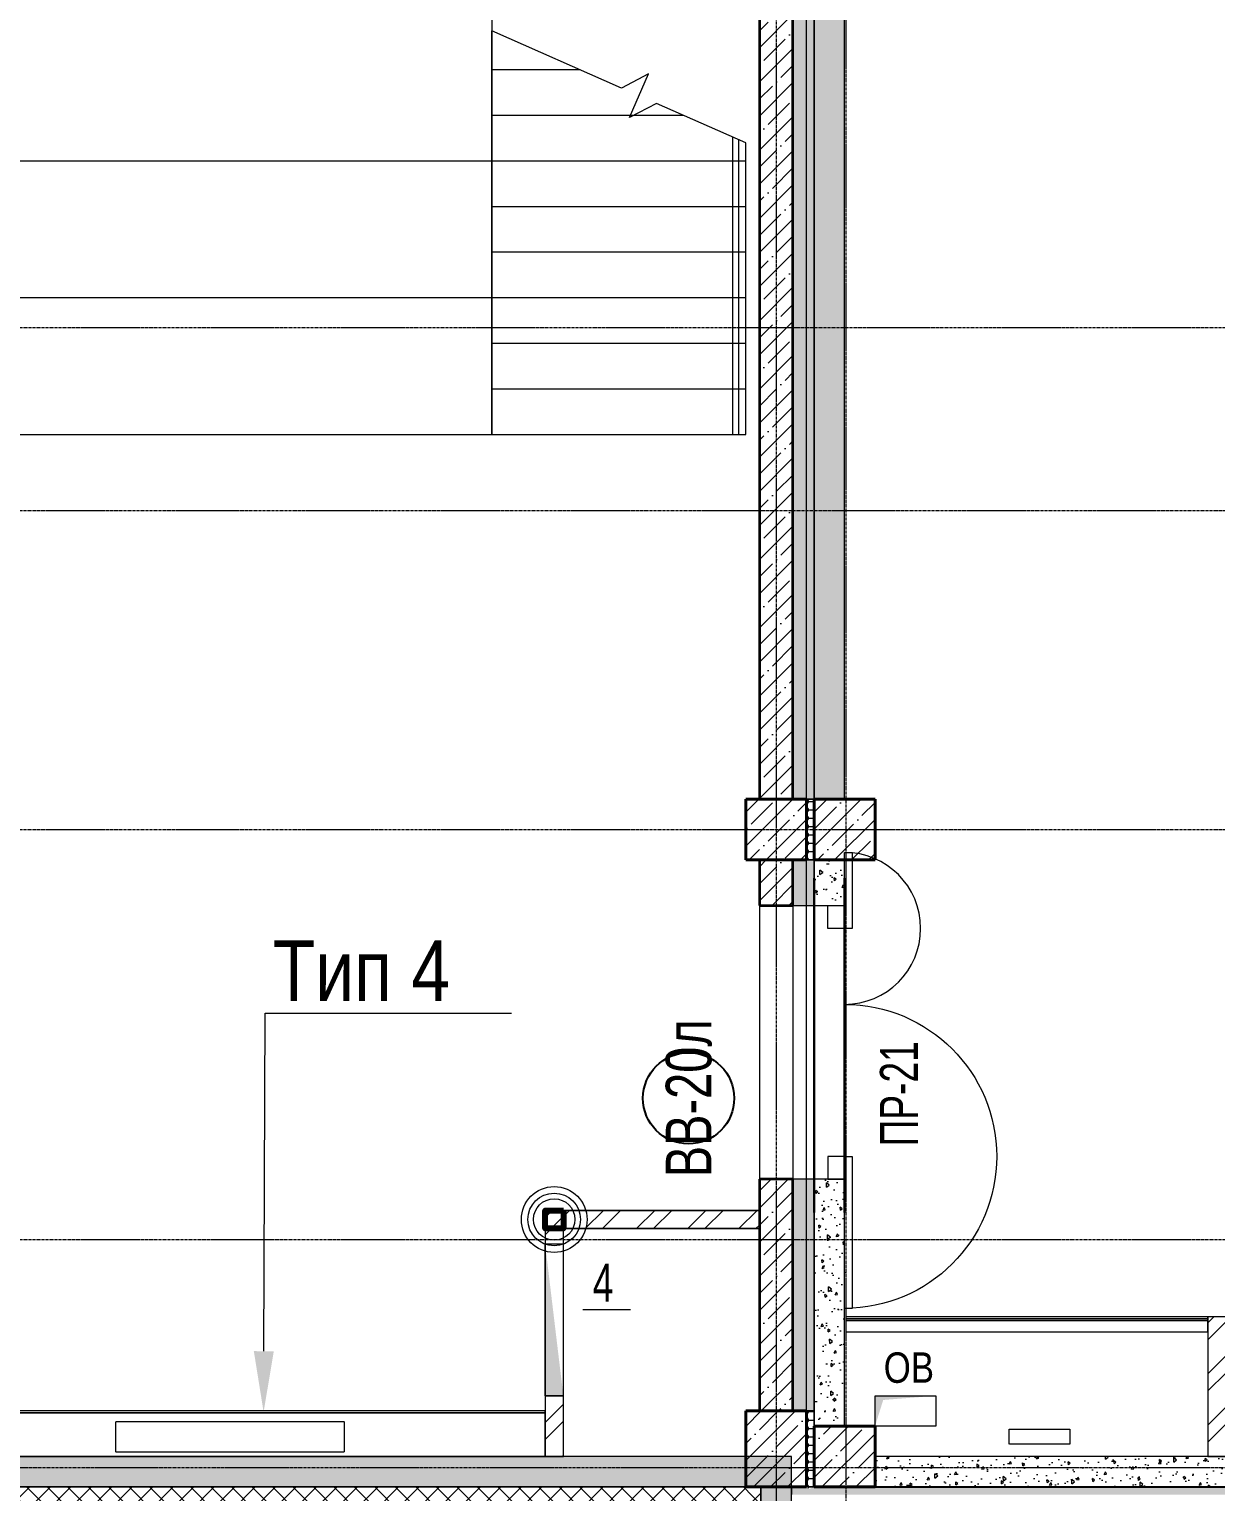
# Model space of a CAD drawing. Header units: millimetres. Extents: x -231292 to 573618, y -153144 to 564035.
# Drawn here: x 49570 to 57375, y 81773 to 91395 of the extents above; entities that cross this region are included whole.
import ezdxf
from ezdxf import colors
from ezdxf.entities.mleader import LeaderData, LeaderLine
from ezdxf.enums import TextEntityAlignment as Align
from ezdxf.math import Vec2, Vec3

# ---------------------------------------------------------------- set-up
doc = ezdxf.new("R2010")
doc.units = ezdxf.units.MM
doc.linetypes.add('CENTER2', pattern=[28.575, 19.05, -3.175, 3.175, -3.175])
doc.linetypes.add('HIDDEN2', pattern=[4.7625, 3.175, -1.5875])
doc.layers.get('0').update_dxf_attribs({"color": 250})
doc.layers.get('Defpoints').update_dxf_attribs({"color": 250})
for name, color, linetype, lineweight in [('A-Wall-Open', 250, 'Continuous', 5), ('АР_Витраж марка', 250, 'Continuous', 9), ('АР_Двери_витраж', 250, 'Continuous', 9), ('АР_Колонны', 250, 'Continuous', 35), ('АР_Отв. марка', 250, 'Continuous', 9), ('АР_Отопительные приборы', 250, 'HIDDEN2', 0), ('АР_Стены ЖБ', 250, 'Continuous', 35), ('АР_Стены кирпич', 250, 'Continuous', 20), ('АР_Стены ПЕНОблок', 250, 'Continuous', 20), ('АР_Стены_дефшов', 250, 'Continuous', 0), ('АР_Утеплитель', 250, 'Continuous', 0), ('АР_Ф_ЛК', 250, 'Continuous', 5), ('АР_Штриховка', 250, 'Continuous', 0), ('Зашивка радиаторов тип 4 (акустик панели_мет.экран с перфор)', 250, 'Continuous', 0), ('Зашивки ГКЛ на всю высоту', 250, 'Continuous', 0), ('КМ_Фахверки', 250, 'Continuous', 80), ('ЛК_Открытая', 250, 'Continuous', 5), ('ОВ_Отверстия', 250, 'Continuous', 5), ('ОВ_Отопление', 250, 'Continuous', 0), ('Размеры зашивки ГКЛ', 250, 'Continuous', 0), ('РД_Оси_100', 250, 'Continuous', 0)]:
    doc.layers.add(name, color=color, linetype=linetype, lineweight=lineweight)
for name, color, linetype, lineweight, plot in [('АР_Делит', 250, 'Continuous', 0, False), ('РД_Проем', 250, 'Continuous', 0, False), ('РД_проем_инж перемыч_подсчет', 250, 'Continuous', 30, False)]:
    doc.layers.add(name, color=color, linetype=linetype, lineweight=lineweight, plot=plot)
doc.layers.add('РД_Витраж_вн', color=250, linetype='Continuous')
doc.layers.add('РД_Перемычка инж проемов', color=250, linetype='Continuous')
doc.styles.add('Arial0', font='arial.ttf')
doc.styles.add('Arial_09', font='ARIALN.TTF', dxfattribs={"width": 0.9})
doc.styles.add('style1', font='ARIALN.TTF')
doc.styles.add('ккк', font='isocpeur.ttf', dxfattribs={"width": 0.85, "oblique": 15})
pattern_1 = [(45, (8883.4, 13229.69), (-112.2532, 112.2532), []), (45, (8995.66, 13229.69), (-112.2532, 112.2532), [198.4375, -39.6875, 0, -39.6875])]
pattern_2 = [(45, (8883.4, 13229.69), (-168.3798, 168.3798), []), (45, (8995.66, 13229.69), (-168.3798, 168.3798), [])]
pattern_3 = [(360, (8883.403, 13229.686), (47.625, 27.4963065), [31.75, -63.5]), (120, (8883.403, 13229.686), (-47.625, 27.496307), [31.75, -63.5]), (60, (8883.403, 13229.686), (1e-07, 54.992613), [-63.5, 31.75])]

# ---------------------------------------------------------------- blocks, each defined once
blk = doc.blocks.new('СОШ_2200_АР_ОСИ_М100_28.05.24')
at = {"layer": 'РД_Оси_100', "linetype": 'CENTER2'}
for p, q in [((119910, 76200), (-5954.958, 76200)), ((-5954.958, 75000), (119910, 75000)), ((-5954.958, 72900), (95715.503, 72900))]:
    blk.add_line(p, q, dxfattribs=at)
for points in [[(45530, 139938.679), (45600, 139538.679), (45600, -6163.457)], [(46060, -6163.105), (46060, 139538.679), (46130, 139938.679)], [(119910, 70200), (-5954.958, 70200)], [(95715.503, 68700), (-5454.958, 68700), (-5954.958, 68850)]]:
    blk.add_lwpolyline(points, dxfattribs=at)
blk = doc.blocks.new('ЛК_открытая 1 эт 1500')
at = {"layer": 'АР_Ф_ЛК', "color": 5, "lineweight": 0}
for p, q in [((-920, 0), (-920, 2654.3)), ((-920, 2400), (-343.1, 2400)), ((-920, 2100), (337.5, 2100)), ((665, 0), (665, 1955.7)), ((705, 0), (705, 1938)), ((750, 0), (750, 1918.2)), ((-920, 1800), (750, 1800)), ((-920, 1500), (750, 1500)), ((-920, 1200), (750, 1200)), ((-920, 900), (750, 900)), ((-920, 600), (750, 600)), ((-920, 300), (750, 300)), ((-920, 0), (750, 0))]:
    blk.add_line(p, q, dxfattribs=at)
blk.add_lwpolyline([(750, 1918.2), (161.9, 2177.4), (-15.5, 2084.9), (110.5, 2370.8), (-66.9, 2278.2), (-920, 2654.3)], dxfattribs=at)
at = {"layer": 'АР_Ф_ЛК', "lineweight": 0}
blk.add_lwpolyline([(-85, 2070.6, 0, 150, 0), (-85, 1604.4, 0, 0, 0), (-85, 0, 0, 0, 0)], format="xyseb", dxfattribs=at)
blk = doc.blocks.new('otv')
at = {"linetype": 'Continuous'}
blk.add_lwpolyline([(0, -1), (0, 0), (1, 0), (1, -1)], close=True, dxfattribs=at)
blk.add_solid([(0, -1), (0, 0), (0.135, -0.137), (1, 0)], dxfattribs=at)
blk = doc.blocks.new('Ф_крпич 120')
at = {"layer": 'АР_Делит', "color": 1}
for radius in [216.3, 173, 136.2]:
    blk.add_circle((60, -60), radius, dxfattribs=at)
at = {"layer": 'КМ_Фахверки'}
blk.add_lwpolyline([(0, 0), (120, 0), (120, -120), (0, -120)], close=True, dxfattribs=at)
at = {"layer": 'КМ_Фахверки', "lineweight": 5}
blk.add_lwpolyline([(6, -6), (114, -6), (114, -114), (6, -114)], close=True, dxfattribs=at)
blk = doc.blocks.new('MOK-МаркаПроема инж.')
blk.add_line((-1.328, -1.754), (1.802, -1.754))
at = {"color": 0, "style": 'Arial0', "width": 0.7}
blk.add_attdef('АР-ПРОЕМ:Коробка', text='', height=2.5, dxfattribs=at).set_placement((0, 0), align=Align.MIDDLE)
blk = doc.blocks.new('МаркаВитража1')
at = {"layer": 'Defpoints'}
blk.add_circle((0, 0), 3, dxfattribs=at)
at = {"color": 0, "linetype": 'ByBlock', "lineweight": -2, "style": 'Arial_09', "width": 0.9}
blk.add_attdef('АР-ОКНО:НАИМЕНОВАНИЕ', text='', height=3, dxfattribs=at).set_placement((0, 0), align=Align.MIDDLE)
blk = doc.blocks.new('MOK-МаркаПеремычки')
at = {"color": 0, "style": 'ккк', "oblique": 15, "width": 0.85}
blk.add_attdef('АР-ПРОЕМ:ПЕРЕМЫЧКА', text='', height=2.5, dxfattribs=at).set_placement((0, 0), align=Align.MIDDLE)

msp = doc.modelspace()

# ---------------------------------------------------------------- hatches: boundary and pattern name
at = {"layer": 'АР_Штриховка', "linetype": 'Continuous', "lineweight": 5}
h = msp.add_hatch(dxfattribs=at)
h.set_pattern_fill('ANSI35', color=256, scale=25, angle=-360, style=0)
h.set_pattern_definition([(45, (8883.4, 13229.69), (-112.2532, 112.2532), []), (45, (8995.66, 13229.69), (-112.2532, 112.2532), [198.4375, -39.6875, 0, -39.6875])])
h.paths.add_polyline_path([(54593.403, 91929.686), (54373.403, 91929.686), (54373.403, 86329.686), (54593.403, 86329.686)], flags=0)
at = {"layer": 'АР_Штриховка', "linetype": 'Continuous', "lineweight": 0}
h = msp.add_hatch(dxfattribs=at)
h.set_pattern_fill('HONEY', color=256, scale=10, angle=-360, style=0)
h.set_pattern_definition(pattern_3)
h.paths.add_polyline_path([(54733.403, 91929.686), (54593.403, 91929.686), (54593.403, 86329.686), (54733.403, 86329.686)], flags=0)
h = msp.add_hatch(dxfattribs=at)
h.set_pattern_fill('AR-CONC', color=256, angle=-315, style=0)
h.set_pattern_definition([(95, (8883.4, 13229.69), (140.09465, 117.55338), [19.05, -209.55]), (40, (8883.4, 13229.69), (-160.01845, 110.17673), [15.24, -167.6406]), (145.45144, (8895.08, 13239.48), (-19.9238, 227.7301), [16.19, -178.09024]), (91.1842, (8847.48, 13265.6), (221.41024, 161.9534), [28.575, -314.325]), (141.63556, (8865.93, 13279.1), (-7.0866, 342.8268), [24.285, -267.1356]), (36.18415, (8847.48, 13265.6), (-7.0866, 342.8268), [22.86, -251.4597]), (66, (8874.42, 13274.59), (179.51998, 34.89515), [19.05, -209.55]), (11, (8874.42, 13274.59), (-86.53993, 173.9412), [15.24, -167.64]), (116.45145, (8889.38, 13277.5), (92.98005, 208.83634), [16.19, -178.08994]), (82.5, (8883.4, 13229.686), (-57.60547, 61.973414), [0, -165.608, 0, -170.18, 0, -168.275]), (52.5, (8883.4, 13229.69), (-23.58973, 118.087), [0, -97.028, 0, -161.798, 0, -64.135]), (12.5, (8843.35, 13189.634), (99.927863, 91.826196), [0, -63.5, 0, -198.12, 0, -262.89]), (2.5, (8825.39, 13171.67), (86.7639, 122.7224), [0, -82.55, 0, -131.572, 0, -186.69])])
h.paths.add_polyline_path([(54933.628, 91929.691), (54733.628, 91929.686), (54733.759, 86329.686), (54933.759, 86329.691)], flags=0)
at = {"layer": 'АР_Штриховка', "linetype": 'Continuous', "lineweight": 5}
h = msp.add_hatch(dxfattribs=at)
h.set_pattern_fill('ANSI35', color=256, scale=25, style=0)
h.set_pattern_definition(pattern_1)
h.paths.add_polyline_path([(54283.403, 85929.686), (54683.403, 85929.686), (54683.403, 86329.686), (54283.403, 86329.686)], flags=0)
at = {"layer": 'АР_Штриховка', "linetype": 'Continuous', "lineweight": 0}
h = msp.add_hatch(dxfattribs=at)
h.set_pattern_fill('HONEY', color=256, scale=10, angle=-360, style=0)
h.set_pattern_definition(pattern_3)
h.paths.add_polyline_path([(54733.403, 86329.686), (54683.403, 86329.686), (54683.403, 85929.686), (54733.403, 85929.686)], flags=0)
at = {"layer": 'АР_Штриховка', "linetype": 'Continuous', "lineweight": 5}
h = msp.add_hatch(dxfattribs=at)
h.set_pattern_fill('ANSI35', color=256, scale=25, style=0)
h.set_pattern_definition(pattern_1)
h.paths.add_polyline_path([(54733.553, 85929.686), (55133.553, 85929.686), (55133.553, 86329.686), (54733.553, 86329.686)], flags=0)
h = msp.add_hatch(dxfattribs=at)
h.set_pattern_fill('ANSI35', color=256, scale=25, angle=-360, style=0)
h.set_pattern_definition(pattern_1)
h.paths.add_polyline_path([(54593.403, 85929.686), (54373.403, 85929.686), (54373.403, 85629.686), (54593.403, 85629.686)], flags=0)
h.paths.add_polyline_path([(54593.403, 83829.686), (54373.403, 83829.686), (54373.403, 82304.686), (54593.403, 82304.686)], flags=0)
at = {"layer": 'АР_Штриховка', "linetype": 'Continuous', "lineweight": 0}
h = msp.add_hatch(dxfattribs=at)
h.set_pattern_fill('HONEY', color=256, scale=10, angle=-360, style=0)
h.set_pattern_definition(pattern_3)
h.paths.add_polyline_path([(54733.403, 85929.686), (54593.403, 85929.686), (54593.403, 85629.681), (54733.403, 85629.681)], flags=0)
h.paths.add_polyline_path([(54733.403, 83829.678), (54593.403, 83829.678), (54593.403, 82304.686), (54733.403, 82304.686)], flags=0)
h = msp.add_hatch(dxfattribs=at)
h.set_pattern_fill('AR-CONC', color=256, angle=-315, style=0)
h.set_pattern_definition([(95, (8883.4, 13229.69), (140.09465, 117.55338), [19.05, -209.55]), (40, (8883.4, 13229.69), (-160.01845, 110.17673), [15.24, -167.6406]), (145.45144, (8895.08, 13239.48), (-19.9238, 227.7301), [16.19, -178.09024]), (91.1842, (8847.48, 13265.6), (221.41024, 161.9534), [28.575, -314.325]), (141.63556, (8865.93, 13279.1), (-7.0866, 342.8268), [24.285, -267.1356]), (36.18415, (8847.48, 13265.6), (-7.0866, 342.8268), [22.86, -251.4597]), (66, (8874.42, 13274.59), (179.51998, 34.89515), [19.05, -209.55]), (11, (8874.42, 13274.59), (-86.53993, 173.9412), [15.24, -167.64]), (116.45145, (8889.38, 13277.5), (92.98005, 208.83634), [16.19, -178.08994]), (82.5, (8883.4, 13229.686), (-57.60547, 61.973414), [0, -165.608, 0, -170.18, 0, -168.275]), (52.5, (8883.4, 13229.69), (-23.58973, 118.087), [0, -97.028, 0, -161.798, 0, -64.135]), (12.5, (8843.35, 13189.634), (99.927863, 91.826196), [0, -63.5, 0, -198.12, 0, -262.89]), (2.5, (8825.39, 13171.67), (86.7639, 122.7224), [0, -82.55, 0, -131.572, 0, -186.69])])
h.paths.add_polyline_path([(54933.628, 85929.694), (54733.628, 85929.686), (54733.64, 85629.688), (54933.64, 85629.696)], flags=0)
h.paths.add_polyline_path([(54933.712, 83829.686), (54733.712, 83829.678), (54733.778, 82204.687), (54933.778, 82204.695)], flags=0)
h = msp.add_hatch(dxfattribs=at)
h.set_pattern_fill('ANSI32', color=256, scale=25, style=0)
h.set_pattern_definition([(45, (8883.4, 13229.69), (-168.3798, 168.3798), []), (45, (8995.66, 13229.69), (-168.3798, 168.3798), [])])
h.paths.add_polyline_path([(52963.403, 82004.69), (53083.403, 82004.69), (53083.403, 82404.686), (52963.403, 82404.686)], flags=0)
h.paths.add_polyline_path([(52963.403, 83404.686), (53083.403, 83404.686), (53083.403, 83504.686), (52963.403, 83624.686)], flags=0)
h = msp.add_hatch(dxfattribs=at)
h.set_pattern_fill('ANSI32', color=256, scale=25, style=0)
h.set_pattern_definition(pattern_2)
h.paths.add_polyline_path([(52963.403, 83624.686), (53083.403, 83504.686), (54373.403, 83504.686), (54373.403, 83624.686)], flags=0)
h = msp.add_hatch(dxfattribs=at)
h.set_pattern_fill('ANSI32', color=256, scale=25, style=0)
h.set_pattern_definition([(45, (8883.4, 13229.69), (-168.3798, 168.3798), []), (45, (8995.66, 13229.69), (-168.3798, 168.3798), [])])
h.paths.add_polyline_path([(57323.395, 82004.693), (57443.395, 82004.693), (57443.395, 82804.686), (57323.395, 82924.686)], flags=0)
h = msp.add_hatch(dxfattribs=at)
h.set_pattern_fill('ANSI32', color=256, scale=25, style=0)
h.set_pattern_definition(pattern_2)
h.paths.add_polyline_path([(57323.395, 82924.686), (57443.395, 82804.686), (58923.403, 82804.686), (59043.403, 82924.686)], flags=0)
at = {"layer": 'АР_Штриховка', "linetype": 'Continuous', "lineweight": 5}
h = msp.add_hatch(dxfattribs=at)
h.set_pattern_fill('ANSI35', color=256, scale=25, style=0)
h.set_pattern_definition(pattern_1)
h.paths.add_polyline_path([(54283.403, 81804.686), (54683.403, 81804.686), (54683.403, 82304.686), (54283.403, 82304.686)], flags=0)
at = {"layer": 'АР_Штриховка', "linetype": 'Continuous', "lineweight": 0}
h = msp.add_hatch(dxfattribs=at)
h.set_pattern_fill('HONEY', color=256, scale=10, angle=-360, style=0)
h.set_pattern_definition([(360, (8883.403, 13229.686), (47.625, 27.496306), [31.75, -63.5]), (120, (8883.403, 13229.686), (-47.625, 27.496307), [31.75, -63.5]), (60, (8883.403, 13229.686), (1e-07, 54.992613), [-63.5, 31.75])])
h.paths.add_polyline_path([(54733.403, 82304.701), (54683.403, 82304.686), (54683.555, 81804.686), (54700.225, 81792.186), (54733.555, 81804.686)], flags=0)
at = {"layer": 'АР_Штриховка', "linetype": 'Continuous', "lineweight": 5}
h = msp.add_hatch(dxfattribs=at)
h.set_pattern_fill('ANSI35', color=256, scale=25, style=0)
h.set_pattern_definition(pattern_1)
h.paths.add_polyline_path([(54733.553, 81805.167), (55133.553, 81805.167), (55133.553, 82205.167), (54733.553, 82205.167)], flags=0)
at = {"layer": 'АР_Штриховка', "linetype": 'Continuous', "lineweight": 0}
h = msp.add_hatch(dxfattribs=at)
h.set_pattern_fill('AR-CONC', color=256, style=0)
h.set_pattern_definition([(50, (8883.4, 13229.69), (182.18467, -15.93909), [19.05, -209.55]), (355, (8883.4, 13229.69), (-35.24342, 191.05685), [15.24, -167.6406]), (100.45144, (8898.58, 13228.36), (146.94125, 175.11775), [16.19, -178.09024]), (46.1842, (8883.4, 13280.49), (271.07904, -42.0423), [28.575, -314.325]), (96.63556, (8906, 13276.98), (237.4041, 247.4261), [24.285, -267.1356]), (351.18415, (8883.4, 13280.5), (237.4041, 247.4261), [22.86, -251.4597]), (21, (8908.8, 13267.79), (151.6144, -102.2652), [19.05, -209.55]), (326, (8908.8, 13267.79), (61.80203, 184.18797), [15.24, -167.64]), (71.45145, (8921.44, 13259.26), (213.41642, 81.92277), [16.19, -178.08994]), (37.5, (8883.4, 13229.686), (3.088603, 84.55504), [0, -165.608, 0, -170.18, 0, -168.275]), (7.5, (8883.4, 13229.69), (66.81966, 100.18057), [0, -97.028, 0, -161.798, 0, -64.135]), (327.5, (8826.76, 13229.686), (135.590595, -5.728744), [0, -63.5, 0, -198.12, 0, -262.89]), (317.5, (8801.36, 13229.69), (148.12918, 25.42649), [0, -82.55, 0, -131.572, 0, -186.69])])
h.paths.add_polyline_path([(54383.403, 81804.69), (54583.403, 82004.69), (35683.403, 82004.69), (35683.403, 81804.69)], flags=0)
h.paths.add_polyline_path([(33283.403, 81804.69), (33283.403, 82004.69), (32378.403, 82004.69), (32378.403, 81804.69)], flags=0)
h.paths.add_polyline_path([(29978.403, 81804.69), (29978.403, 82004.69), (28883.403, 82004.69), (29083.403, 81804.69)], flags=0)
h = msp.add_hatch(dxfattribs=at)
h.set_pattern_fill('AR-CONC', color=256, style=0)
h.set_pattern_definition([(50, (8883.4, 13229.69), (182.18467, -15.93909), [19.05, -209.55]), (355, (8883.4, 13229.69), (-35.24342, 191.05685), [15.24, -167.6406]), (100.45144, (8898.58, 13228.36), (146.94125, 175.11775), [16.19, -178.09024]), (46.1842, (8883.4, 13280.49), (271.07904, -42.0423), [28.575, -314.325]), (96.63556, (8906, 13276.98), (237.4041, 247.4261), [24.285, -267.1356]), (351.18415, (8883.4, 13280.5), (237.4041, 247.4261), [22.86, -251.4597]), (21, (8908.8, 13267.79), (151.6144, -102.2652), [19.05, -209.55]), (326, (8908.8, 13267.79), (61.80203, 184.18797), [15.24, -167.64]), (71.45144, (8921.44, 13259.26), (213.41642, 81.92277), [16.19, -178.08994]), (37.5, (8883.4, 13229.686), (3.088603, 84.55504), [0, -165.608, 0, -170.18, 0, -168.275]), (7.5, (8883.4, 13229.69), (66.81966, 100.18057), [0, -97.028, 0, -161.798, 0, -64.135]), (327.5, (8826.76, 13229.686), (135.590595, -5.728744), [0, -63.5, 0, -198.12, 0, -262.89]), (317.5, (8801.36, 13229.69), (148.12918, 25.42649), [0, -82.55, 0, -131.572, 0, -186.69])])
h.paths.add_polyline_path([(54383.403, 72429.686), (54583.403, 72429.686), (54583.403, 73229.686), (54383.403, 73229.686)], flags=0)
h.paths.add_polyline_path([(54383.403, 76529.686), (54583.403, 76529.686), (54583.403, 77429.686), (54383.403, 77429.686)], flags=0)
h.paths.add_polyline_path([(54383.403, 78629.686), (54583.403, 78629.686), (54583.403, 79529.686), (54383.403, 79529.686)], flags=0)
h.paths.add_polyline_path([(54383.403, 80729.686), (54583.403, 80729.686), (54583.403, 82004.69), (54383.403, 81804.69)], flags=0)
h = msp.add_hatch(dxfattribs=at)
h.set_pattern_fill('AR-CONC', color=256, angle=-315, style=0)
h.set_pattern_definition([(95, (8883.4, 13229.69), (140.09465, 117.55338), [19.05, -209.55]), (40, (8883.4, 13229.69), (-160.01845, 110.17673), [15.24, -167.6406]), (145.45144, (8895.08, 13239.48), (-19.9238, 227.7301), [16.19, -178.09024]), (91.1842, (8847.48, 13265.6), (221.41024, 161.9534), [28.575, -314.325]), (141.63556, (8865.93, 13279.1), (-7.0866, 342.8268), [24.285, -267.1356]), (36.18415, (8847.48, 13265.6), (-7.0866, 342.8268), [22.86, -251.4597]), (66, (8874.42, 13274.59), (179.51998, 34.89515), [19.05, -209.55]), (11, (8874.42, 13274.59), (-86.53993, 173.9412), [15.24, -167.64]), (116.45145, (8889.38, 13277.5), (92.98005, 208.83634), [16.19, -178.08994]), (82.5, (8883.4, 13229.686), (-57.60547, 61.973414), [0, -165.608, 0, -170.18, 0, -168.275]), (52.5, (8883.4, 13229.69), (-23.58973, 118.087), [0, -97.028, 0, -161.798, 0, -64.135]), (12.5, (8843.35, 13189.634), (99.927863, 91.826196), [0, -63.5, 0, -198.12, 0, -262.89]), (2.5, (8825.39, 13171.67), (86.7639, 122.7224), [0, -82.55, 0, -131.572, 0, -186.69])])
h.paths.add_polyline_path([(58643.403, 81804.691), (58643.395, 82004.691), (55133.403, 82004.54), (55133.411, 81804.54)], flags=0)
h = msp.add_hatch(dxfattribs=at)
h.set_pattern_fill('ANSI37', color=256, scale=30, style=0)
h.set_pattern_definition([(45, (8883.4, 13229.69), (-67.35192, 67.35192), []), (135, (8883.4, 13229.69), (-67.35192, -67.35192), [])])
h.paths.add_polyline_path([(54233.403, 81654.69), (54383.403, 81804.69), (35683.403, 81804.69), (35683.403, 81654.69)], flags=0)
h.paths.add_polyline_path([(33283.403, 81654.69), (33283.403, 81804.69), (32378.403, 81804.69), (32378.403, 81654.69)], flags=0)
h.paths.add_polyline_path([(29978.403, 81654.69), (29978.403, 81804.69), (29083.403, 81804.69), (29233.403, 81654.69)], flags=0)
h = msp.add_hatch(dxfattribs=at)
h.set_pattern_fill('ANSI37', color=256, scale=30, style=0)
h.set_pattern_definition([(45, (8883.4, 13229.69), (-67.35192, 67.35192), []), (135, (8883.4, 13229.69), (-67.35192, -67.35192), [])])
h.paths.add_polyline_path([(54233.403, 72429.686), (54383.403, 72429.686), (54383.403, 73229.686), (54233.403, 73229.686)], flags=0)
h.paths.add_polyline_path([(54233.403, 76529.686), (54383.403, 76529.686), (54383.403, 77429.686), (54233.403, 77429.686)], flags=0)
h.paths.add_polyline_path([(54233.403, 78629.686), (54383.403, 78629.686), (54383.403, 79529.686), (54233.403, 79529.686)], flags=0)
h.paths.add_polyline_path([(54233.403, 80729.686), (54383.403, 80729.686), (54383.403, 81804.69), (54233.403, 81654.69)], flags=0)
h = msp.add_hatch(dxfattribs=at)
h.set_pattern_fill('HONEY', color=256, scale=10, style=0)
h.set_pattern_definition([(360, (8883.403, 13229.686), (47.625, 27.4963064), [31.75, -63.5]), (120, (8883.403, 13229.686), (-47.625, 27.496307), [31.75, -63.5]), (60, (8883.403, 13229.686), (1e-07, 54.992613), [-63.5, 31.75])])
h.paths.add_polyline_path([(54583.403, 81804.686), (54583.403, 81754.686), (54683.57, 81754.686), (54700.225, 81792.186), (54683.555, 81804.686)], flags=0)
h.paths.add_polyline_path([(54733.555, 81804.686), (54700.225, 81792.186), (54683.57, 81754.686), (63343.403, 81754.686), (63343.403, 81804.686)], flags=0)
h.paths.add_polyline_path([(65223.403, 81804.686), (65223.403, 81754.686), (74683.401, 81754.686), (74683.401, 81804.686)], flags=0)
at = {"layer": 'ОВ_Отверстия', "linetype": 'Continuous', "lineweight": 5}
for points in [[(52963.403, 83404.686), (52963.403, 82404.686), (53023.403, 82904.686)], [(52963.403, 82404.686), (53083.403, 82404.686), (53023.403, 82904.686)]]:
    msp.add_hatch(color=256, dxfattribs=at).paths.add_polyline_path(points, flags=0)

# ---------------------------------------------------------------- linework, layer by layer
at = {"layer": 'A-Wall-Open', "linetype": 'Continuous', "lineweight": 5}
for p, q in [((54373.403, 85629.686), (54373.403, 83829.686)), ((54593.403, 85629.686), (54593.403, 83829.686))]:
    msp.add_line(p, q, dxfattribs=at)
at = {"layer": 'АР_Двери_витраж', "linetype": 'Continuous', "lineweight": 9}
for points in [[(54933.626, 85979.696), (54983.626, 85979.698), (54983.646, 85479.698), (54933.646, 85479.696)], [(54823.646, 85479.691), (54823.64, 85629.691), (54933.64, 85629.696), (54933.646, 85479.696)], [(54823.706, 83979.691), (54823.712, 83829.691), (54933.712, 83829.696), (54933.706, 83979.696)], [(54933.706, 83979.696), (54983.706, 83979.698), (54983.746, 82979.698), (54933.746, 82979.696)]]:
    msp.add_lwpolyline(points, close=True, dxfattribs=at)
msp.add_arc((54933.646, 85479.696), 500, 270.0023095, 90.0023095, dxfattribs=at)
at = {"layer": 'АР_Двери_витраж', "linetype": 'Continuous', "lineweight": 9, "extrusion": (0, 0, -1)}
msp.add_arc((-54933.706, 83979.696), 1000, 89.9976905, 269.9976905, dxfattribs=at)
at = {"layer": 'АР_Колонны', "linetype": 'HIDDEN2', "lineweight": 25}
for p, q in [((54283.403, 86329.686), (54683.403, 86329.686)), ((54283.403, 85929.686), (54283.403, 86329.686)), ((54683.403, 86329.686), (54683.403, 85929.686)), ((54733.553, 86329.686), (55133.553, 86329.686)), ((54733.553, 85929.686), (54733.553, 86329.686)), ((55133.553, 86329.686), (55133.553, 85929.686)), ((54683.403, 85929.686), (54283.403, 85929.686)), ((55133.553, 85929.686), (54733.553, 85929.686)), ((54283.403, 82304.686), (54683.403, 82304.686)), ((54283.403, 81804.686), (54283.403, 82304.686)), ((54683.403, 82304.686), (54683.403, 81804.686)), ((54733.553, 82205.167), (55133.553, 82205.167)), ((54733.553, 81805.167), (54733.553, 82205.167)), ((55133.553, 82205.167), (55133.553, 81805.167)), ((54683.403, 81804.686), (54283.403, 81804.686)), ((55133.553, 81805.167), (54733.553, 81805.167))]:
    msp.add_line(p, q, dxfattribs=at)
at = {"layer": 'АР_Колонны', "linetype": 'Continuous', "lineweight": 35}
for p, q in [((54283.403, 86329.686), (54683.403, 86329.686)), ((54283.403, 85929.686), (54283.403, 86329.686)), ((54683.403, 85929.686), (54683.403, 86329.686)), ((54733.553, 86329.686), (55133.553, 86329.686)), ((54733.553, 85929.686), (54733.553, 86329.686)), ((55133.553, 85929.686), (55133.553, 86329.686)), ((54283.403, 85929.686), (54683.403, 85929.686)), ((54733.553, 85929.686), (55133.553, 85929.686)), ((54283.403, 82304.686), (54683.403, 82304.686)), ((54283.403, 81804.686), (54283.403, 82304.686)), ((54683.403, 81804.686), (54683.403, 82304.686)), ((54733.553, 82205.167), (55133.553, 82205.167)), ((54733.553, 81805.167), (54733.553, 82205.167)), ((55133.553, 81805.167), (55133.553, 82205.167)), ((54283.403, 81804.686), (54683.403, 81804.686)), ((54733.553, 81805.167), (55133.553, 81805.167))]:
    msp.add_line(p, q, dxfattribs=at)
at = {"layer": 'АР_Колонны', "lineweight": 9}
msp.add_lwpolyline([(54733.627, 113829.686), (54733.779, 81804.689), (54683.555, 81804.689), (54683.403, 113829.686)], close=True, dxfattribs=at)
at = {"layer": 'АР_Отопительные приборы'}
for points in [[(50140.991, 82234.69), (51640.991, 82234.69), (51640.991, 82034.69), (50140.991, 82034.69)], [(56415.672, 82085.883), (56015.672, 82085.883), (56015.672, 82185.883), (56415.672, 82185.883)]]:
    msp.add_lwpolyline(points, close=True, dxfattribs=at)
at = {"layer": 'АР_Стены ЖБ', "linetype": 'Continuous', "lineweight": 35}
for p, q in [((54373.403, 91929.686), (54373.403, 86329.686)), ((54593.403, 86329.686), (54593.403, 91929.686)), ((54373.403, 86329.686), (54593.403, 86329.686)), ((54593.403, 85929.686), (54373.403, 85929.686)), ((54373.403, 85929.686), (54373.403, 85629.686)), ((54593.403, 85629.686), (54593.403, 85929.686)), ((54373.403, 85629.686), (54593.403, 85629.686)), ((54593.403, 83829.686), (54373.403, 83829.686)), ((54373.403, 83829.686), (54373.403, 82304.686)), ((54593.403, 82304.686), (54593.403, 83829.686)), ((54373.403, 82304.686), (54593.403, 82304.686))]:
    msp.add_line(p, q, dxfattribs=at)
at = {"layer": 'АР_Стены ЖБ', "linetype": 'Continuous', "lineweight": 40}
for p, q in [((54683.403, 86329.686), (54283.403, 86329.686)), ((54283.403, 86329.686), (54283.403, 85929.686)), ((54683.403, 85929.686), (54683.403, 86329.686)), ((55133.553, 86329.686), (54733.553, 86329.686)), ((54733.553, 86329.686), (54733.553, 85929.686)), ((55133.553, 85929.686), (55133.553, 86329.686)), ((54283.403, 85929.686), (54683.403, 85929.686)), ((54733.553, 85929.686), (55133.553, 85929.686)), ((54683.403, 82304.686), (54283.403, 82304.686)), ((54283.403, 82304.686), (54283.403, 81804.686)), ((54683.403, 81804.686), (54683.403, 82304.686)), ((55133.553, 82205.167), (54733.553, 82205.167)), ((54733.553, 82205.167), (54733.553, 81805.167)), ((55133.553, 81805.167), (55133.553, 82205.167)), ((54283.403, 81804.686), (54683.403, 81804.686)), ((54733.553, 81805.167), (55133.553, 81805.167))]:
    msp.add_line(p, q, dxfattribs=at)
at = {"layer": 'АР_Стены кирпич', "linetype": 'Continuous', "lineweight": 20}
for p, q in [((52963.403, 83624.686), (52963.403, 83404.686)), ((54373.403, 83624.686), (52963.403, 83624.686)), ((54373.403, 83504.686), (54373.403, 83624.686)), ((53083.403, 83404.686), (53083.403, 83504.686)), ((53083.403, 83504.686), (54373.403, 83504.686)), ((52963.403, 83404.686), (53083.403, 83404.686)), ((57323.395, 82924.686), (57323.395, 82004.693)), ((59043.403, 82924.686), (57323.395, 82924.686)), ((53083.403, 82404.686), (52963.403, 82404.686)), ((52963.403, 82404.686), (52963.403, 82004.69)), ((53083.403, 82004.69), (53083.403, 82404.686)), ((52963.403, 82004.69), (53083.403, 82004.69)), ((57323.395, 82004.693), (57443.395, 82004.693))]:
    msp.add_line(p, q, dxfattribs=at)
at = {"layer": 'АР_Стены кирпич', "linetype": 'Continuous', "lineweight": 0}
for p, q in [((52963.403, 83404.686), (52963.403, 82404.686)), ((53083.403, 82404.686), (53083.403, 83404.686))]:
    msp.add_line(p, q, dxfattribs=at)
at = {"layer": 'АР_Стены ПЕНОблок', "linetype": 'Continuous', "lineweight": 20}
for p, q in [((54733.628, 91929.686), (54733.759, 86329.686)), ((54933.759, 86329.691), (54933.628, 91929.691)), ((54733.759, 86329.686), (54933.759, 86329.691)), ((54933.628, 85929.694), (54733.628, 85929.686)), ((54733.628, 85929.686), (54733.64, 85629.688)), ((54933.64, 85629.696), (54933.628, 85929.694)), ((54733.64, 85629.688), (54933.64, 85629.696)), ((54933.712, 83829.686), (54733.712, 83829.678)), ((54733.712, 83829.678), (54733.778, 82204.687)), ((54933.778, 82204.695), (54933.712, 83829.686)), ((54733.778, 82204.687), (54933.778, 82204.695)), ((54583.403, 82004.69), (35683.403, 82004.69)), ((54583.403, 80729.686), (54583.403, 82004.69)), ((58643.395, 82004.691), (55133.403, 82004.54)), ((55133.403, 82004.54), (55133.411, 81804.54)), ((35683.403, 81804.69), (54383.403, 81804.69)), ((54383.403, 81804.69), (54383.403, 80729.686)), ((55133.411, 81804.54), (58643.403, 81804.691))]:
    msp.add_line(p, q, dxfattribs=at)
at = {"layer": 'АР_Стены_дефшов', "linetype": 'Continuous', "lineweight": 0}
for p, q in [((54593.403, 91929.686), (54593.403, 86329.686)), ((54733.403, 86329.686), (54733.403, 91929.686)), ((54593.403, 86329.686), (54733.403, 86329.686)), ((54733.403, 86329.686), (54683.403, 86329.686)), ((54683.403, 86329.686), (54683.403, 85929.686)), ((54733.403, 85929.686), (54733.403, 86329.686)), ((54733.403, 85929.686), (54593.403, 85929.686)), ((54593.403, 85929.686), (54593.403, 85629.681)), ((54683.403, 85929.686), (54733.403, 85929.686)), ((54733.403, 85629.681), (54733.403, 85929.686)), ((54593.403, 85629.681), (54733.403, 85629.681)), ((54593.403, 85629.681), (54593.403, 83829.678)), ((54733.403, 85629.681), (54733.403, 83829.678)), ((54733.403, 83829.678), (54593.403, 83829.678)), ((54593.403, 83829.678), (54593.403, 82304.686)), ((54733.403, 82304.686), (54733.403, 83829.678)), ((54593.403, 82304.686), (54733.403, 82304.686)), ((54733.403, 82304.701), (54683.403, 82304.686)), ((54683.403, 82304.686), (54683.555, 81804.686)), ((54733.555, 81804.686), (54733.403, 82304.701)), ((54583.403, 81804.686), (54583.403, 81754.686)), ((54683.555, 81804.686), (54583.403, 81804.686)), ((63343.403, 81804.686), (54733.555, 81804.686))]:
    msp.add_line(p, q, dxfattribs=at)
at = {"layer": 'АР_Утеплитель', "linetype": 'Continuous', "lineweight": 0}
for p, q in [((54383.403, 81804.69), (35683.403, 81804.69)), ((54383.403, 80729.686), (54383.403, 81804.69))]:
    msp.add_line(p, q, dxfattribs=at)
at = {"layer": 'Зашивка радиаторов тип 4 (акустик панели_мет.экран с перфор)', "linetype": 'Continuous', "lineweight": 0}
for p, q in [((52963.403, 82304.689), (48733.403, 82304.69)), ((52963.403, 82292.189), (48733.403, 82292.19)), ((48733.403, 82292.19), (52963.403, 82292.189)), ((52963.403, 82292.189), (52963.403, 82304.689)), ((52963.403, 82004.689), (52963.403, 82292.189)), ((48733.403, 82004.69), (52963.403, 82004.689))]:
    msp.add_line(p, q, dxfattribs=at)
at = {"layer": 'Зашивки ГКЛ на всю высоту', "linetype": 'Continuous', "lineweight": 0}
for p, q in [((57323.395, 82924.686), (54943.403, 82924.43)), ((54943.413, 82824.43), (54943.403, 82924.43)), ((54943.404, 82911.93), (57323.397, 82912.186)), ((57323.397, 82912.186), (54943.404, 82911.93)), ((54943.405, 82899.43), (57323.398, 82899.686)), ((57323.398, 82899.686), (54943.405, 82899.43)), ((57323.398, 82899.686), (57323.395, 82924.686)), ((57323.406, 82824.686), (57323.398, 82899.686)), ((54943.413, 82824.43), (57323.406, 82824.686))]:
    msp.add_line(p, q, dxfattribs=at)
at = {"layer": 'КМ_Фахверки', "lineweight": 5}
msp.add_lwpolyline([(79583.403, 81804.686), (103283.403, 81804.103), (103283.403, 13129.686), (123583.403, 13129.686), (123583.371, 148129.686), (81883.406, 148129.686), (81883.406, 142129.686), (46283.403, 142129.686), (46283.403, 113829.686), (8783.403, 113829.686), (8783.403, 26629.686), (36583.403, 26629.686), (36583.403, 39729.686), (29083.403, 39729.686), (29083.403, 81804.686), (54383.403, 81804.686), (54383.403, 13129.686), (92083.403, 13129.686), (92083.403, 26829.686), (74683.402, 26829.694), (74683.401, 81804.686), (79584.99, 81804.686)], dxfattribs=at)
at = {"layer": 'КМ_Фахверки', "lineweight": 13}
for points in [[(53083.403, 83624.686), (54373.403, 83624.686), (54373.403, 83504.686), (53083.403, 83504.686)], [(52963.403, 83504.686), (52963.403, 82004.69), (53083.403, 82004.69), (53083.403, 83504.686)]]:
    msp.add_lwpolyline(points, close=True, dxfattribs=at)
at = {"layer": 'ЛК_Открытая'}
for p, q in [((52613.403, 96094.992), (52613.403, 88729.686)), ((40800.516, 90529.686), (52613.403, 90529.686)), ((38890.181, 89629.686), (52613.403, 89629.686)), ((38353.403, 88729.686), (52613.403, 88729.686))]:
    msp.add_line(p, q, dxfattribs=at)
at = {"layer": 'ОВ_Отверстия', "linetype": 'Continuous', "lineweight": 9}
for p, q in [((52963.403, 82404.686), (52963.403, 83404.686)), ((52963.403, 83404.686), (53083.403, 83404.686)), ((53083.403, 82404.686), (53083.403, 83404.686)), ((52963.403, 82404.686), (53083.403, 82404.686))]:
    msp.add_line(p, q, dxfattribs=at)
at = {"layer": 'РД_Витраж_вн', "linetype": 'Continuous', "lineweight": -3}
for p, q in [((54733.64, 85629.678), (54733.712, 83829.678)), ((54933.64, 85629.686), (54933.712, 83829.686))]:
    msp.add_line(p, q, dxfattribs=at)
at = {"layer": 'РД_Проем', "linetype": 'Continuous', "lineweight": 0}
for p, q in [((54733.712, 83829.681), (54733.64, 85629.681)), ((54933.712, 83829.69), (54933.64, 85629.69))]:
    msp.add_line(p, q, dxfattribs=at)
at = {"layer": 'РД_проем_инж перемыч_подсчет', "linetype": 'Continuous', "lineweight": 30}
for p, q in [((54733.632, 85809.682), (54733.721, 83609.682)), ((54933.632, 85809.69), (54933.721, 83609.69))]:
    msp.add_line(p, q, dxfattribs=at)

# ---------------------------------------------------------------- block references
at = {"layer": 'АР_Витраж марка', "linetype": 'Continuous', "lineweight": 9, "xscale": 100, "yscale": 100, "zscale": 100, "rotation": 89.99999999999999}
msp.add_blockref('МаркаВитража1', (53907.082, 84361.993), dxfattribs=at).add_auto_attribs({'АР-ОКНО:НАИМЕНОВАНИЕ': 'ВВ-20л'})
at = {"layer": 'АР_Отв. марка', "linetype": 'Continuous', "lineweight": 9, "xscale": 100, "yscale": 100, "zscale": 100}
msp.add_blockref('MOK-МаркаПроема инж.', (53344.243, 83148.078, -120), dxfattribs=at).add_auto_attribs({'АР-ПРОЕМ:Коробка': '4'})
at = {"layer": 'КМ_Фахверки', "rotation": 270}
msp.add_blockref('Ф_крпич 120', (53083.403, 83624.686), dxfattribs=at)
at = {"layer": 'ЛК_Открытая'}
msp.add_blockref('ЛК_открытая 1 эт 1500', (53533.403, 88729.686), dxfattribs=at)
at = {"layer": 'ОВ_Отопление', "xscale": 400, "yscale": 200}
msp.add_blockref('otv', (55133.403, 82404.686), dxfattribs=at)
at = {"layer": 'РД_Оси_100'}
msp.add_blockref('СОШ_2200_АР_ОСИ_М100_28.05.24', (8883.403, 13229.686), dxfattribs=at)
at = {"layer": 'РД_Перемычка инж проемов', "linetype": 'Continuous', "lineweight": -3}
ref = msp.add_blockref('MOK-МаркаПеремычки', (55289.01, 84391.299, 200), dxfattribs=dict(at, xscale=100, yscale=100, zscale=100, rotation=89.99999999999999))
ref.add_attrib('АР-ПРОЕМ:ПЕРЕМЫЧКА', 'ПР-21', dxfattribs={"layer": '0', "color": 0, "height": 250, "rotation": 90, "style": 'Arial0', "width": 0.7}).set_placement((55289.01, 84391.299, 200), align=Align.MIDDLE)

# ---------------------------------------------------------------- texts
at = {"layer": 'ОВ_Отопление', "insert": (55356.113, 82588.773), "char_height": 200, "width": 590.00022, "attachment_point": 5, "style": 'style1'}
msp.add_mtext('ОВ', dxfattribs=at)

# ---------------------------------------------------------------- leaders
at = {"layer": 'Размеры зашивки ГКЛ'}
ml = msp.add_multileader_mtext('Standard', dxfattribs=at)
ml.set_content('\\pxsm1;Тип 4 ', color=(0, 0, 138), style='style1')
ml.set_leader_properties(color=256, linetype='ByLayer', lineweight=9)
ml.build(insert=Vec2(0, 0))
ml.multileader.update_dxf_attribs({"has_dogleg": 0, "text_left_attachment_type": 6, "text_right_attachment_type": 6, "text_bottom_attachment_type": 10, "dogleg_length": 25, "arrow_head_size": 400})
ctx = ml.context
ctx.base_point, ctx.char_height, ctx.arrow_head_size, ctx.landing_gap_size, ctx.plane_origin = Vec3(51121.314, 84921.068), 400, 400, 50, Vec3(44249.287, 91294.607)
ctx.left_attachment, ctx.right_attachment, ctx.top_attachment = 6, 6, 10
notes = []
notes.append((ctx, [(0, (1, 1, 0), (51096.314, 84921.068), (1, 0), 25, [(1, [(51111.893, 82298.128)], 0, [])])]))
ctx.mtext.insert, ctx.mtext.width, ctx.mtext.defined_height, ctx.mtext.line_spacing_factor, ctx.mtext.flow_direction = Vec3(51171.314, 85401.068), 1668.44707, 600, 0.3, 5
for ctx, leaders in notes:
    for number, flags, end, landing, length, lines in leaders:
        leader = LeaderData()
        leader.index, (leader.has_last_leader_line, leader.has_dogleg_vector, leader.attachment_direction) = number, flags
        leader.last_leader_point, leader.dogleg_vector, leader.dogleg_length = Vec3(end), Vec3(landing), length
        for number, points, colour, breaks in lines:
            line = LeaderLine()
            line.index, line.vertices, line.color, line.breaks = number, Vec3.list(points), colors.encode_raw_color(colour), breaks
            leader.lines.append(line)
        ctx.leaders.append(leader)

doc.saveas('drawing.dxf')
